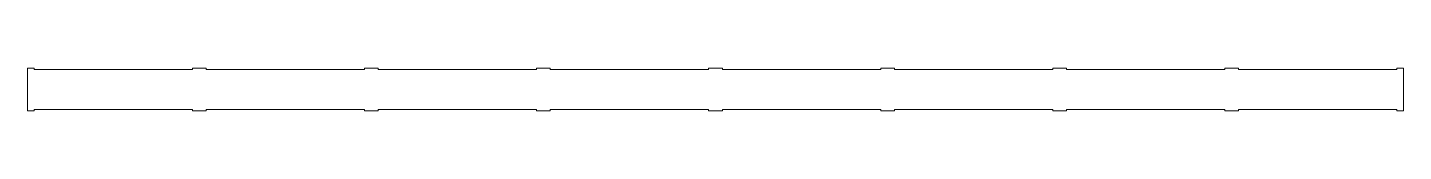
# Model space of a CAD drawing. Header units: millimetres. Extents: x -2004 to 0, y 3198 to 3260.
import ezdxf

# ---------------------------------------------------------------- set-up
doc = ezdxf.new("R2010")
doc.units = ezdxf.units.MM

msp = doc.modelspace()

# ---------------------------------------------------------------- linework, layer by layer
at = {"color": 7, "linetype": 'Continuous', "lineweight": 15}
for p, q in [((-1994.1, 3260), (-2003.8, 3260)), ((-2003.8, 3260), (-2003.8, 3198)), ((-1994.1, 3258), (-1994.1, 3260)), ((-1763.5, 3258), (-1994.1, 3258)), ((-1743.6, 3260), (-1763.5, 3260)), ((-1763.5, 3260), (-1763.5, 3258)), ((-1743.6, 3258), (-1743.6, 3260)), ((-1513, 3258), (-1743.6, 3258)), ((-1493, 3260), (-1513, 3260)), ((-1513, 3260), (-1513, 3258)), ((-1493, 3258), (-1493, 3260)), ((-1262.4, 3258), (-1493, 3258)), ((-1242.5, 3260), (-1262.4, 3260)), ((-1262.4, 3260), (-1262.4, 3258)), ((-1242.5, 3258), (-1242.5, 3260)), ((-1011.9, 3258), (-1242.5, 3258)), ((-991.9, 3260), (-1011.9, 3260)), ((-1011.9, 3260), (-1011.9, 3258)), ((-991.9, 3258), (-991.9, 3260)), ((-761.3, 3258), (-991.9, 3258)), ((-741.4, 3260), (-761.3, 3260)), ((-761.3, 3260), (-761.3, 3258)), ((-741.4, 3258), (-741.4, 3260)), ((-510.8, 3258), (-741.4, 3258)), ((-490.9, 3260), (-510.8, 3260)), ((-510.8, 3260), (-510.8, 3258)), ((-490.9, 3258), (-490.9, 3260)), ((-260.3, 3258), (-490.9, 3258)), ((-240.3, 3260), (-260.3, 3260)), ((-260.3, 3260), (-260.3, 3258)), ((-240.3, 3258), (-240.3, 3260)), ((-9.7, 3258), (-240.3, 3258)), ((0, 3260), (-9.7, 3260)), ((-9.7, 3260), (-9.7, 3258)), ((0, 3198), (0, 3260)), ((-2003.8, 3198), (-1994.1, 3198)), ((-1994.1, 3198), (-1994.1, 3200)), ((-1994.1, 3200), (-1763.5, 3200)), ((-1763.5, 3200), (-1763.5, 3198)), ((-1763.5, 3198), (-1743.6, 3198)), ((-1743.6, 3198), (-1743.6, 3200)), ((-1743.6, 3200), (-1513, 3200)), ((-1513, 3200), (-1513, 3198)), ((-1513, 3198), (-1493, 3198)), ((-1493, 3198), (-1493, 3200)), ((-1493, 3200), (-1262.4, 3200)), ((-1262.4, 3200), (-1262.4, 3198)), ((-1262.4, 3198), (-1242.5, 3198)), ((-1242.5, 3198), (-1242.5, 3200)), ((-1242.5, 3200), (-1011.9, 3200)), ((-1011.9, 3200), (-1011.9, 3198)), ((-1011.9, 3198), (-991.9, 3198)), ((-991.9, 3198), (-991.9, 3200)), ((-991.9, 3200), (-761.3, 3200)), ((-761.3, 3200), (-761.3, 3198)), ((-761.3, 3198), (-741.4, 3198)), ((-741.4, 3198), (-741.4, 3200)), ((-741.4, 3200), (-510.8, 3200)), ((-510.8, 3200), (-510.8, 3198)), ((-510.8, 3198), (-490.9, 3198)), ((-490.9, 3198), (-490.9, 3200)), ((-490.9, 3200), (-260.3, 3200)), ((-260.3, 3200), (-260.3, 3198)), ((-260.3, 3198), (-240.3, 3198)), ((-240.3, 3198), (-240.3, 3200)), ((-240.3, 3200), (-9.7, 3200)), ((-9.7, 3200), (-9.7, 3198)), ((-9.7, 3198), (0, 3198))]:
    msp.add_line(p, q, dxfattribs=at)

doc.saveas('drawing.dxf')
